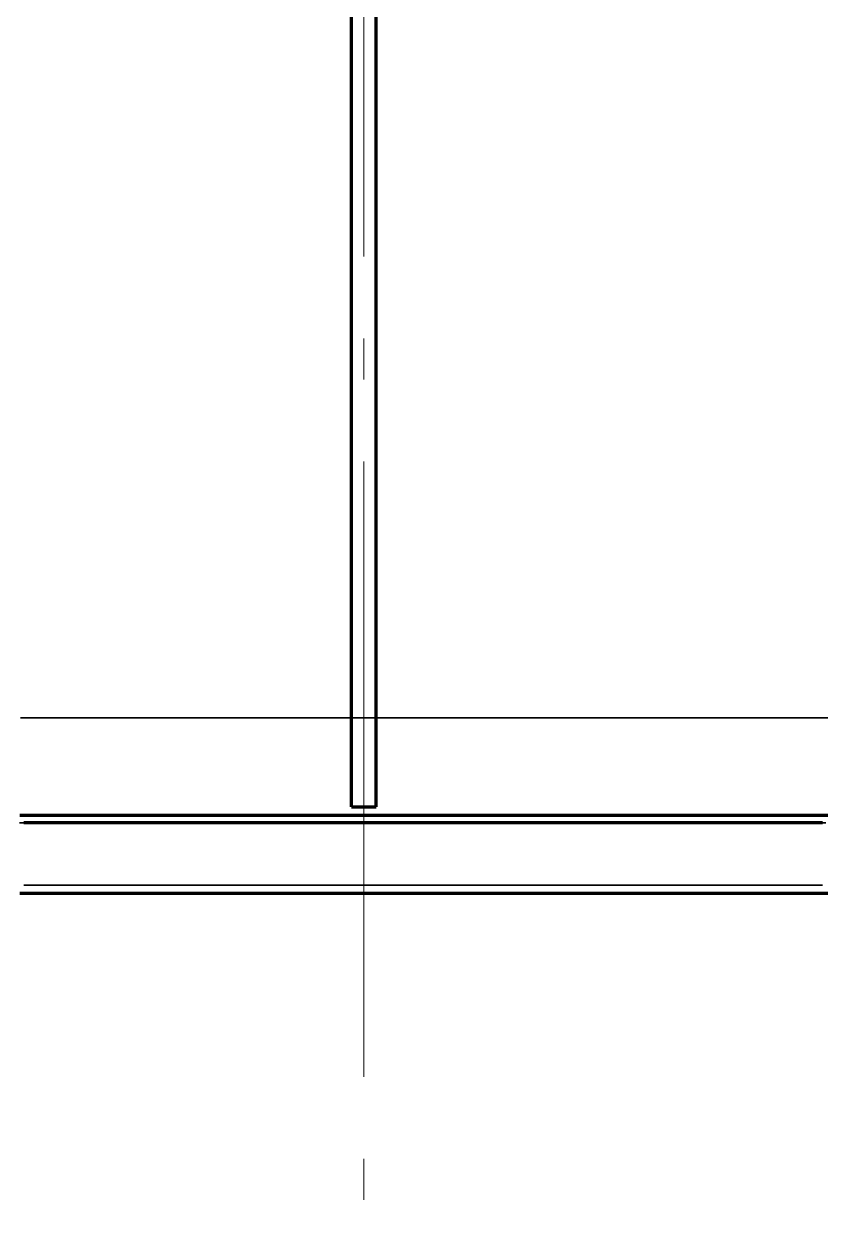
# Model space of a CAD drawing. Header units: millimetres. Extents: x 0 to 1554, y 0 to 420.
# Drawn here: x 108.47 to 127.88, y 141.39 to 170.84 of the extents above; entities that cross this region are included whole.
import ezdxf

# ---------------------------------------------------------------- set-up
doc = ezdxf.new("R2010")
doc.units = ezdxf.units.MM
doc.linetypes.add('IRAM-E-TRAZOS', pattern=[5, 4, -1])
doc.linetypes.add('IRAM-F-TRAZO-PUNTO', pattern=[20, 15, -2, 1, -2])
for name, color, linetype, lineweight in [('01-VISIBLE', 7, 'CONTINUOUS', 70), ('02-OCULTA', 4, 'IRAM-E-TRAZOS', 35), ('03-EJE', 1, 'IRAM-F-TRAZO-PUNTO', 18)]:
    doc.layers.add(name, color=color, linetype=linetype, lineweight=lineweight)

msp = doc.modelspace()

# ---------------------------------------------------------------- linework, layer by layer
at = {"layer": '01-VISIBLE'}
for p, q in [((116.45, 151.752), (116.45, 331.352)), ((117.05, 151.752), (117.05, 331.352)), ((116.45, 151.752), (117.05, 151.752))]:
    msp.add_line(p, q, dxfattribs=at)
for points in [[(108.365, 151.552), (108.56, 151.552), (108.755, 151.552), (108.95, 151.552), (109.145, 151.552), (109.34, 151.552), (109.535, 151.552), (109.73, 151.552), (109.925, 151.552), (110.12, 151.552), (110.315, 151.552), (110.51, 151.552), (110.705, 151.552), (110.9, 151.552), (111.095, 151.552), (111.29, 151.552), (111.485, 151.552), (111.68, 151.552), (111.875, 151.552), (112.07, 151.552), (112.265, 151.552), (112.46, 151.552), (112.655, 151.552), (112.85, 151.552), (113.045, 151.552), (113.24, 151.552), (113.435, 151.552), (113.63, 151.552), (113.825, 151.552), (114.02, 151.552), (114.215, 151.552), (114.41, 151.552), (114.605, 151.552), (114.8, 151.552), (114.995, 151.552), (115.19, 151.552), (115.385, 151.552), (115.58, 151.552), (115.775, 151.552), (115.97, 151.552), (116.165, 151.552), (116.36, 151.552), (116.555, 151.552), (116.75, 151.552), (116.945, 151.552), (117.14, 151.552), (117.335, 151.552), (117.53, 151.552), (117.725, 151.552), (117.92, 151.552), (118.115, 151.552), (118.31, 151.552), (118.505, 151.552), (118.7, 151.552), (118.895, 151.552), (119.09, 151.552), (119.285, 151.552), (119.48, 151.552), (119.675, 151.552), (119.87, 151.552), (120.065, 151.552), (120.26, 151.552), (120.455, 151.552), (120.65, 151.552), (120.845, 151.552), (121.04, 151.552), (121.235, 151.552), (121.43, 151.552), (121.625, 151.552), (121.82, 151.552), (122.015, 151.552), (122.21, 151.552), (122.405, 151.552), (122.6, 151.552), (122.795, 151.552), (122.99, 151.552), (123.185, 151.552), (123.38, 151.552), (123.575, 151.552), (123.77, 151.552), (123.965, 151.552), (124.16, 151.552), (124.355, 151.552), (124.55, 151.552), (124.745, 151.552), (124.94, 151.552), (125.135, 151.552), (125.33, 151.552), (125.525, 151.552), (125.72, 151.552), (125.915, 151.552), (126.11, 151.552), (126.305, 151.552), (126.5, 151.552), (126.695, 151.552), (126.89, 151.552), (127.085, 151.552), (127.28, 151.552), (127.475, 151.552), (127.67, 151.552), (127.865, 151.552), (128.06, 151.552)], [(127.922, 151.362), (127.73, 151.362), (127.537, 151.362), (127.344, 151.362), (127.152, 151.362), (126.959, 151.362), (126.766, 151.362), (126.574, 151.362), (126.381, 151.362), (126.189, 151.362), (125.996, 151.362), (125.803, 151.362), (125.611, 151.362), (125.418, 151.362), (125.225, 151.362), (125.033, 151.362), (124.84, 151.362), (124.648, 151.362), (124.455, 151.362), (124.262, 151.362), (124.07, 151.362), (123.877, 151.362), (123.684, 151.362), (123.492, 151.362), (123.299, 151.362), (123.107, 151.362), (122.914, 151.362), (122.721, 151.362), (122.529, 151.362), (122.336, 151.362), (122.144, 151.362), (121.951, 151.362), (121.758, 151.362), (121.566, 151.362), (121.373, 151.362), (121.18, 151.362), (120.988, 151.362), (120.795, 151.362), (120.602, 151.362), (120.41, 151.362), (120.217, 151.362), (120.025, 151.362), (119.832, 151.362), (119.639, 151.362), (119.447, 151.362), (119.254, 151.362), (119.061, 151.362), (118.869, 151.362), (118.676, 151.362), (118.484, 151.362), (118.291, 151.362), (118.098, 151.362), (117.906, 151.362), (117.713, 151.362), (117.52, 151.362), (117.328, 151.362), (117.135, 151.362), (116.943, 151.362), (116.75, 151.362), (116.557, 151.362), (116.365, 151.362), (116.172, 151.362), (115.98, 151.362), (115.787, 151.362), (115.594, 151.362), (115.402, 151.362), (115.209, 151.362), (115.016, 151.362), (114.824, 151.362), (114.631, 151.362), (114.438, 151.362), (114.246, 151.362), (114.053, 151.362), (113.861, 151.362), (113.668, 151.362), (113.475, 151.362), (113.283, 151.362), (113.09, 151.362), (112.897, 151.362), (112.705, 151.362), (112.512, 151.362), (112.32, 151.362), (112.127, 151.362), (111.934, 151.362), (111.742, 151.362), (111.549, 151.362), (111.356, 151.362), (111.164, 151.362), (110.971, 151.362), (110.779, 151.362), (110.586, 151.362), (110.393, 151.362), (110.201, 151.362), (110.008, 151.362), (109.816, 151.362), (109.623, 151.362), (109.43, 151.362), (109.238, 151.362), (109.045, 151.362), (108.852, 151.362), (108.66, 151.362), (108.467, 151.362)], [(108.365, 149.652), (108.56, 149.652), (108.755, 149.652), (108.95, 149.652), (109.145, 149.652), (109.34, 149.652), (109.535, 149.652), (109.73, 149.652), (109.925, 149.652), (110.12, 149.652), (110.315, 149.652), (110.51, 149.652), (110.705, 149.652), (110.9, 149.652), (111.095, 149.652), (111.29, 149.652), (111.485, 149.652), (111.68, 149.652), (111.875, 149.652), (112.07, 149.652), (112.265, 149.652), (112.46, 149.652), (112.655, 149.652), (112.85, 149.652), (113.045, 149.652), (113.24, 149.652), (113.435, 149.652), (113.63, 149.652), (113.825, 149.652), (114.02, 149.652), (114.215, 149.652), (114.41, 149.652), (114.605, 149.652), (114.8, 149.652), (114.995, 149.652), (115.19, 149.652), (115.385, 149.652), (115.58, 149.652), (115.775, 149.652), (115.97, 149.652), (116.165, 149.652), (116.36, 149.652), (116.555, 149.652), (116.75, 149.652), (116.945, 149.652), (117.14, 149.652), (117.335, 149.652), (117.53, 149.652), (117.725, 149.652), (117.92, 149.652), (118.115, 149.652), (118.31, 149.652), (118.505, 149.652), (118.7, 149.652), (118.895, 149.652), (119.09, 149.652), (119.285, 149.652), (119.48, 149.652), (119.675, 149.652), (119.87, 149.652), (120.065, 149.652), (120.26, 149.652), (120.455, 149.652), (120.65, 149.652), (120.845, 149.652), (121.04, 149.652), (121.235, 149.652), (121.43, 149.652), (121.625, 149.652), (121.82, 149.652), (122.015, 149.652), (122.21, 149.652), (122.405, 149.652), (122.6, 149.652), (122.795, 149.652), (122.99, 149.652), (123.185, 149.652), (123.38, 149.652), (123.575, 149.652), (123.77, 149.652), (123.965, 149.652), (124.16, 149.652), (124.355, 149.652), (124.55, 149.652), (124.745, 149.652), (124.94, 149.652), (125.135, 149.652), (125.33, 149.652), (125.525, 149.652), (125.72, 149.652), (125.915, 149.652), (126.11, 149.652), (126.305, 149.652), (126.5, 149.652), (126.695, 149.652), (126.89, 149.652), (127.085, 149.652), (127.28, 149.652), (127.475, 149.652), (127.67, 149.652), (127.865, 149.652), (128.06, 149.652)]]:
    msp.add_lwpolyline(points, dxfattribs=at)
at = {"layer": '02-OCULTA'}
for p, q in [((116.45, 151.752), (116.45, 331.352)), ((117.05, 151.752), (117.05, 331.352)), ((116.45, 151.752), (117.05, 151.752))]:
    msp.add_line(p, q, dxfattribs=at)
for points in [[(127.975, 153.927), (127.784, 153.927), (127.594, 153.927), (127.404, 153.927), (127.214, 153.927), (127.023, 153.927), (126.833, 153.927), (126.643, 153.927), (126.453, 153.927), (126.262, 153.927), (126.072, 153.927), (125.882, 153.927), (125.692, 153.927), (125.501, 153.927), (125.311, 153.927), (125.121, 153.927), (124.931, 153.927), (124.74, 153.927), (124.55, 153.927), (124.36, 153.927), (124.17, 153.927), (123.979, 153.927), (123.789, 153.927), (123.599, 153.927), (123.409, 153.927), (123.218, 153.927), (123.028, 153.927), (122.838, 153.927), (122.648, 153.927), (122.457, 153.927), (122.267, 153.927), (122.077, 153.927), (121.887, 153.927), (121.696, 153.927), (121.506, 153.927), (121.316, 153.927), (121.126, 153.927), (120.935, 153.927), (120.745, 153.927), (120.555, 153.927), (120.365, 153.927), (120.174, 153.927), (119.984, 153.927), (119.794, 153.927), (119.604, 153.927), (119.413, 153.927), (119.223, 153.927), (119.033, 153.927), (118.843, 153.927), (118.652, 153.927), (118.462, 153.927), (118.272, 153.927), (118.082, 153.927), (117.891, 153.927), (117.701, 153.927), (117.511, 153.927), (117.321, 153.927), (117.13, 153.927), (116.94, 153.927), (116.75, 153.927), (116.56, 153.927), (116.369, 153.927), (116.179, 153.927), (115.989, 153.927), (115.799, 153.927), (115.608, 153.927), (115.418, 153.927), (115.228, 153.927), (115.038, 153.927), (114.847, 153.927), (114.657, 153.927), (114.467, 153.927), (114.277, 153.927), (114.086, 153.927), (113.896, 153.927), (113.706, 153.927), (113.516, 153.927), (113.325, 153.927), (113.135, 153.927), (112.945, 153.927), (112.755, 153.927), (112.564, 153.927), (112.374, 153.927), (112.184, 153.927), (111.994, 153.927), (111.803, 153.927), (111.613, 153.927), (111.423, 153.927), (111.233, 153.927), (111.042, 153.927), (110.852, 153.927), (110.662, 153.927), (110.472, 153.927), (110.281, 153.927), (110.091, 153.927), (109.901, 153.927), (109.711, 153.927), (109.52, 153.927), (109.33, 153.927), (109.14, 153.927), (108.95, 153.927), (108.759, 153.927), (108.569, 153.927), (108.379, 153.927)], [(108.379, 153.927), (108.569, 153.927), (108.759, 153.927), (108.95, 153.927), (109.14, 153.927), (109.33, 153.927), (109.52, 153.927), (109.711, 153.927), (109.901, 153.927), (110.091, 153.927), (110.281, 153.927), (110.472, 153.927), (110.662, 153.927), (110.852, 153.927), (111.042, 153.927), (111.233, 153.927), (111.423, 153.927), (111.613, 153.927), (111.803, 153.927), (111.994, 153.927), (112.184, 153.927), (112.374, 153.927), (112.564, 153.927), (112.755, 153.927), (112.945, 153.927), (113.135, 153.927), (113.325, 153.927), (113.516, 153.927), (113.706, 153.927), (113.896, 153.927), (114.086, 153.927), (114.277, 153.927), (114.467, 153.927), (114.657, 153.927), (114.847, 153.927), (115.038, 153.927), (115.228, 153.927), (115.418, 153.927), (115.608, 153.927), (115.799, 153.927), (115.989, 153.927), (116.179, 153.927), (116.369, 153.927), (116.56, 153.927), (116.75, 153.927), (116.94, 153.927), (117.13, 153.927), (117.321, 153.927), (117.511, 153.927), (117.701, 153.927), (117.891, 153.927), (118.082, 153.927), (118.272, 153.927), (118.462, 153.927), (118.652, 153.927), (118.843, 153.927), (119.033, 153.927), (119.223, 153.927), (119.413, 153.927), (119.604, 153.927), (119.794, 153.927), (119.984, 153.927), (120.174, 153.927), (120.365, 153.927), (120.555, 153.927), (120.745, 153.927), (120.935, 153.927), (121.126, 153.927), (121.316, 153.927), (121.506, 153.927), (121.696, 153.927), (121.887, 153.927), (122.077, 153.927), (122.267, 153.927), (122.457, 153.927), (122.648, 153.927), (122.838, 153.927), (123.028, 153.927), (123.218, 153.927), (123.409, 153.927), (123.599, 153.927), (123.789, 153.927), (123.979, 153.927), (124.17, 153.927), (124.36, 153.927), (124.55, 153.927), (124.74, 153.927), (124.931, 153.927), (125.121, 153.927), (125.311, 153.927), (125.501, 153.927), (125.692, 153.927), (125.882, 153.927), (126.072, 153.927), (126.262, 153.927), (126.453, 153.927), (126.643, 153.927), (126.833, 153.927), (127.023, 153.927), (127.214, 153.927), (127.404, 153.927), (127.594, 153.927), (127.784, 153.927), (127.975, 153.927)], [(128.065, 153.927), (127.88, 153.927), (127.695, 153.927), (127.509, 153.927), (127.323, 153.927), (127.138, 153.927), (126.953, 153.927), (126.767, 153.927), (126.581, 153.927), (126.396, 153.927), (126.21, 153.927), (126.025, 153.927), (125.84, 153.927), (125.654, 153.927), (125.468, 153.927), (125.283, 153.927), (125.097, 153.927), (124.912, 153.927), (124.726, 153.927), (124.541, 153.927), (124.355, 153.927), (124.17, 153.927), (123.984, 153.927), (123.799, 153.927), (123.613, 153.927), (123.428, 153.927), (123.242, 153.927), (123.057, 153.927), (122.871, 153.927), (122.686, 153.927), (122.5, 153.927), (122.315, 153.927), (122.129, 153.927), (121.944, 153.927), (121.758, 153.927), (121.573, 153.927), (121.387, 153.927), (121.202, 153.927), (121.016, 153.927), (120.831, 153.927), (120.645, 153.927), (120.46, 153.927), (120.274, 153.927), (120.089, 153.927), (119.903, 153.927), (119.718, 153.927), (119.532, 153.927), (119.347, 153.927), (119.161, 153.927), (118.976, 153.927), (118.79, 153.927), (118.605, 153.927), (118.419, 153.927), (118.234, 153.927), (118.048, 153.927), (117.863, 153.927), (117.677, 153.927), (117.492, 153.927), (117.306, 153.927), (117.121, 153.927), (116.935, 153.927), (116.75, 153.927), (116.564, 153.927), (116.379, 153.927), (116.193, 153.927), (116.008, 153.927), (115.822, 153.927), (115.637, 153.927), (115.451, 153.927), (115.266, 153.927), (115.081, 153.927), (114.895, 153.927), (114.709, 153.927), (114.524, 153.927), (114.338, 153.927), (114.153, 153.927), (113.968, 153.927), (113.782, 153.927), (113.596, 153.927), (113.411, 153.927), (113.225, 153.927), (113.04, 153.927), (112.855, 153.927), (112.669, 153.927), (112.483, 153.927), (112.298, 153.927), (112.112, 153.927), (111.927, 153.927), (111.741, 153.927), (111.556, 153.927), (111.37, 153.927), (111.185, 153.927), (110.999, 153.927), (110.814, 153.927), (110.628, 153.927), (110.443, 153.927), (110.257, 153.927), (110.072, 153.927), (109.886, 153.927), (109.701, 153.927), (109.515, 153.927), (109.33, 153.927), (109.144, 153.927), (108.959, 153.927), (108.773, 153.927), (108.588, 153.927), (108.402, 153.927)], [(108.402, 153.927), (108.588, 153.927), (108.773, 153.927), (108.959, 153.927), (109.144, 153.927), (109.33, 153.927), (109.515, 153.927), (109.701, 153.927), (109.886, 153.927), (110.072, 153.927), (110.257, 153.927), (110.443, 153.927), (110.628, 153.927), (110.814, 153.927), (110.999, 153.927), (111.185, 153.927), (111.37, 153.927), (111.556, 153.927), (111.741, 153.927), (111.927, 153.927), (112.112, 153.927), (112.298, 153.927), (112.483, 153.927), (112.669, 153.927), (112.855, 153.927), (113.04, 153.927), (113.225, 153.927), (113.411, 153.927), (113.596, 153.927), (113.782, 153.927), (113.968, 153.927), (114.153, 153.927), (114.338, 153.927), (114.524, 153.927), (114.709, 153.927), (114.895, 153.927), (115.081, 153.927), (115.266, 153.927), (115.451, 153.927), (115.637, 153.927), (115.822, 153.927), (116.008, 153.927), (116.193, 153.927), (116.379, 153.927), (116.564, 153.927), (116.75, 153.927), (116.935, 153.927), (117.121, 153.927), (117.306, 153.927), (117.492, 153.927), (117.677, 153.927), (117.863, 153.927), (118.048, 153.927), (118.234, 153.927), (118.419, 153.927), (118.605, 153.927), (118.79, 153.927), (118.976, 153.927), (119.161, 153.927), (119.347, 153.927), (119.532, 153.927), (119.718, 153.927), (119.903, 153.927), (120.089, 153.927), (120.274, 153.927), (120.46, 153.927), (120.645, 153.927), (120.831, 153.927), (121.016, 153.927), (121.202, 153.927), (121.387, 153.927), (121.573, 153.927), (121.758, 153.927), (121.944, 153.927), (122.129, 153.927), (122.315, 153.927), (122.5, 153.927), (122.686, 153.927), (122.871, 153.927), (123.057, 153.927), (123.242, 153.927), (123.428, 153.927), (123.613, 153.927), (123.799, 153.927), (123.984, 153.927), (124.17, 153.927), (124.355, 153.927), (124.541, 153.927), (124.726, 153.927), (124.912, 153.927), (125.097, 153.927), (125.283, 153.927), (125.468, 153.927), (125.654, 153.927), (125.84, 153.927), (126.025, 153.927), (126.21, 153.927), (126.396, 153.927), (126.581, 153.927), (126.767, 153.927), (126.953, 153.927), (127.138, 153.927), (127.323, 153.927), (127.509, 153.927), (127.695, 153.927), (127.88, 153.927), (128.065, 153.927)], [(128.003, 151.362), (127.812, 151.362), (127.621, 151.362), (127.431, 151.362), (127.24, 151.362), (127.049, 151.362), (126.858, 151.362), (126.668, 151.362), (126.477, 151.362), (126.286, 151.362), (126.096, 151.362), (125.905, 151.362), (125.714, 151.362), (125.523, 151.362), (125.333, 151.362), (125.142, 151.362), (124.951, 151.362), (124.76, 151.362), (124.57, 151.362), (124.379, 151.362), (124.188, 151.362), (123.998, 151.362), (123.807, 151.362), (123.616, 151.362), (123.425, 151.362), (123.235, 151.362), (123.044, 151.362), (122.853, 151.362), (122.662, 151.362), (122.472, 151.362), (122.281, 151.362), (122.09, 151.362), (121.9, 151.362), (121.709, 151.362), (121.518, 151.362), (121.327, 151.362), (121.137, 151.362), (120.946, 151.362), (120.755, 151.362), (120.565, 151.362), (120.374, 151.362), (120.183, 151.362), (119.992, 151.362), (119.802, 151.362), (119.611, 151.362), (119.42, 151.362), (119.229, 151.362), (119.039, 151.362), (118.848, 151.362), (118.657, 151.362), (118.467, 151.362), (118.276, 151.362), (118.085, 151.362), (117.894, 151.362), (117.704, 151.362), (117.513, 151.362), (117.322, 151.362), (117.131, 151.362), (116.941, 151.362), (116.75, 151.362), (116.559, 151.362), (116.369, 151.362), (116.178, 151.362), (115.987, 151.362), (115.796, 151.362), (115.606, 151.362), (115.415, 151.362), (115.224, 151.362), (115.033, 151.362), (114.843, 151.362), (114.652, 151.362), (114.461, 151.362), (114.271, 151.362), (114.08, 151.362), (113.889, 151.362), (113.698, 151.362), (113.508, 151.362), (113.317, 151.362), (113.126, 151.362), (112.935, 151.362), (112.745, 151.362), (112.554, 151.362), (112.363, 151.362), (112.173, 151.362), (111.982, 151.362), (111.791, 151.362), (111.6, 151.362), (111.41, 151.362), (111.219, 151.362), (111.028, 151.362), (110.838, 151.362), (110.647, 151.362), (110.456, 151.362), (110.265, 151.362), (110.075, 151.362), (109.884, 151.362), (109.693, 151.362), (109.502, 151.362), (109.312, 151.362), (109.121, 151.362), (108.93, 151.362), (108.74, 151.362), (108.549, 151.362), (108.358, 151.362)], [(128.06, 151.552), (127.865, 151.552), (127.67, 151.552), (127.475, 151.552), (127.28, 151.552), (127.085, 151.552), (126.89, 151.552), (126.695, 151.552), (126.5, 151.552), (126.305, 151.552), (126.11, 151.552), (125.915, 151.552), (125.72, 151.552), (125.525, 151.552), (125.33, 151.552), (125.135, 151.552), (124.94, 151.552), (124.745, 151.552), (124.55, 151.552), (124.355, 151.552), (124.16, 151.552), (123.965, 151.552), (123.77, 151.552), (123.575, 151.552), (123.38, 151.552), (123.185, 151.552), (122.99, 151.552), (122.795, 151.552), (122.6, 151.552), (122.405, 151.552), (122.21, 151.552), (122.015, 151.552), (121.82, 151.552), (121.625, 151.552), (121.43, 151.552), (121.235, 151.552), (121.04, 151.552), (120.845, 151.552), (120.65, 151.552), (120.455, 151.552), (120.26, 151.552), (120.065, 151.552), (119.87, 151.552), (119.675, 151.552), (119.48, 151.552), (119.285, 151.552), (119.09, 151.552), (118.895, 151.552), (118.7, 151.552), (118.505, 151.552), (118.31, 151.552), (118.115, 151.552), (117.92, 151.552), (117.725, 151.552), (117.53, 151.552), (117.335, 151.552), (117.14, 151.552), (116.945, 151.552), (116.75, 151.552), (116.555, 151.552), (116.36, 151.552), (116.165, 151.552), (115.97, 151.552), (115.775, 151.552), (115.58, 151.552), (115.385, 151.552), (115.19, 151.552), (114.995, 151.552), (114.8, 151.552), (114.605, 151.552), (114.41, 151.552), (114.215, 151.552), (114.02, 151.552), (113.825, 151.552), (113.63, 151.552), (113.435, 151.552), (113.24, 151.552), (113.045, 151.552), (112.85, 151.552), (112.655, 151.552), (112.46, 151.552), (112.265, 151.552), (112.07, 151.552), (111.875, 151.552), (111.68, 151.552), (111.485, 151.552), (111.29, 151.552), (111.095, 151.552), (110.9, 151.552), (110.705, 151.552), (110.51, 151.552), (110.315, 151.552), (110.12, 151.552), (109.925, 151.552), (109.73, 151.552), (109.535, 151.552), (109.34, 151.552), (109.145, 151.552), (108.95, 151.552), (108.755, 151.552), (108.56, 151.552), (108.365, 151.552)], [(127.975, 151.552), (127.784, 151.552), (127.594, 151.552), (127.404, 151.552), (127.214, 151.552), (127.023, 151.552), (126.833, 151.552), (126.643, 151.552), (126.453, 151.552), (126.262, 151.552), (126.072, 151.552), (125.882, 151.552), (125.692, 151.552), (125.501, 151.552), (125.311, 151.552), (125.121, 151.552), (124.931, 151.552), (124.74, 151.552), (124.55, 151.552), (124.36, 151.552), (124.17, 151.552), (123.979, 151.552), (123.789, 151.552), (123.599, 151.552), (123.409, 151.552), (123.218, 151.552), (123.028, 151.552), (122.838, 151.552), (122.648, 151.552), (122.457, 151.552), (122.267, 151.552), (122.077, 151.552), (121.887, 151.552), (121.696, 151.552), (121.506, 151.552), (121.316, 151.552), (121.126, 151.552), (120.935, 151.552), (120.745, 151.552), (120.555, 151.552), (120.365, 151.552), (120.174, 151.552), (119.984, 151.552), (119.794, 151.552), (119.604, 151.552), (119.413, 151.552), (119.223, 151.552), (119.033, 151.552), (118.843, 151.552), (118.652, 151.552), (118.462, 151.552), (118.272, 151.552), (118.082, 151.552), (117.891, 151.552), (117.701, 151.552), (117.511, 151.552), (117.321, 151.552), (117.13, 151.552), (116.94, 151.552), (116.75, 151.552), (116.56, 151.552), (116.369, 151.552), (116.179, 151.552), (115.989, 151.552), (115.799, 151.552), (115.608, 151.552), (115.418, 151.552), (115.228, 151.552), (115.038, 151.552), (114.847, 151.552), (114.657, 151.552), (114.467, 151.552), (114.277, 151.552), (114.086, 151.552), (113.896, 151.552), (113.706, 151.552), (113.516, 151.552), (113.325, 151.552), (113.135, 151.552), (112.945, 151.552), (112.755, 151.552), (112.564, 151.552), (112.374, 151.552), (112.184, 151.552), (111.994, 151.552), (111.803, 151.552), (111.613, 151.552), (111.423, 151.552), (111.233, 151.552), (111.042, 151.552), (110.852, 151.552), (110.662, 151.552), (110.472, 151.552), (110.281, 151.552), (110.091, 151.552), (109.901, 151.552), (109.711, 151.552), (109.52, 151.552), (109.33, 151.552), (109.14, 151.552), (108.95, 151.552), (108.759, 151.552), (108.569, 151.552), (108.379, 151.552)], [(108.379, 151.552), (108.569, 151.552), (108.759, 151.552), (108.95, 151.552), (109.14, 151.552), (109.33, 151.552), (109.52, 151.552), (109.711, 151.552), (109.901, 151.552), (110.091, 151.552), (110.281, 151.552), (110.472, 151.552), (110.662, 151.552), (110.852, 151.552), (111.042, 151.552), (111.233, 151.552), (111.423, 151.552), (111.613, 151.552), (111.803, 151.552), (111.994, 151.552), (112.184, 151.552), (112.374, 151.552), (112.564, 151.552), (112.755, 151.552), (112.945, 151.552), (113.135, 151.552), (113.325, 151.552), (113.516, 151.552), (113.706, 151.552), (113.896, 151.552), (114.086, 151.552), (114.277, 151.552), (114.467, 151.552), (114.657, 151.552), (114.847, 151.552), (115.038, 151.552), (115.228, 151.552), (115.418, 151.552), (115.608, 151.552), (115.799, 151.552), (115.989, 151.552), (116.179, 151.552), (116.369, 151.552), (116.56, 151.552), (116.75, 151.552), (116.94, 151.552), (117.13, 151.552), (117.321, 151.552), (117.511, 151.552), (117.701, 151.552), (117.891, 151.552), (118.082, 151.552), (118.272, 151.552), (118.462, 151.552), (118.652, 151.552), (118.843, 151.552), (119.033, 151.552), (119.223, 151.552), (119.413, 151.552), (119.604, 151.552), (119.794, 151.552), (119.984, 151.552), (120.174, 151.552), (120.365, 151.552), (120.555, 151.552), (120.745, 151.552), (120.935, 151.552), (121.126, 151.552), (121.316, 151.552), (121.506, 151.552), (121.696, 151.552), (121.887, 151.552), (122.077, 151.552), (122.267, 151.552), (122.457, 151.552), (122.648, 151.552), (122.838, 151.552), (123.028, 151.552), (123.218, 151.552), (123.409, 151.552), (123.599, 151.552), (123.789, 151.552), (123.979, 151.552), (124.17, 151.552), (124.36, 151.552), (124.55, 151.552), (124.74, 151.552), (124.931, 151.552), (125.121, 151.552), (125.311, 151.552), (125.501, 151.552), (125.692, 151.552), (125.882, 151.552), (126.072, 151.552), (126.262, 151.552), (126.453, 151.552), (126.643, 151.552), (126.833, 151.552), (127.023, 151.552), (127.214, 151.552), (127.404, 151.552), (127.594, 151.552), (127.784, 151.552), (127.975, 151.552)], [(127.975, 151.552), (127.784, 151.552), (127.594, 151.552), (127.404, 151.552), (127.214, 151.552), (127.023, 151.552), (126.833, 151.552), (126.643, 151.552), (126.453, 151.552), (126.262, 151.552), (126.072, 151.552), (125.882, 151.552), (125.692, 151.552), (125.501, 151.552), (125.311, 151.552), (125.121, 151.552), (124.931, 151.552), (124.74, 151.552), (124.55, 151.552), (124.36, 151.552), (124.17, 151.552), (123.979, 151.552), (123.789, 151.552), (123.599, 151.552), (123.409, 151.552), (123.218, 151.552), (123.028, 151.552), (122.838, 151.552), (122.648, 151.552), (122.457, 151.552), (122.267, 151.552), (122.077, 151.552), (121.887, 151.552), (121.696, 151.552), (121.506, 151.552), (121.316, 151.552), (121.126, 151.552), (120.935, 151.552), (120.745, 151.552), (120.555, 151.552), (120.365, 151.552), (120.174, 151.552), (119.984, 151.552), (119.794, 151.552), (119.604, 151.552), (119.413, 151.552), (119.223, 151.552), (119.033, 151.552), (118.843, 151.552), (118.652, 151.552), (118.462, 151.552), (118.272, 151.552), (118.082, 151.552), (117.891, 151.552), (117.701, 151.552), (117.511, 151.552), (117.321, 151.552), (117.13, 151.552), (116.94, 151.552), (116.75, 151.552), (116.56, 151.552), (116.369, 151.552), (116.179, 151.552), (115.989, 151.552), (115.799, 151.552), (115.608, 151.552), (115.418, 151.552), (115.228, 151.552), (115.038, 151.552), (114.847, 151.552), (114.657, 151.552), (114.467, 151.552), (114.277, 151.552), (114.086, 151.552), (113.896, 151.552), (113.706, 151.552), (113.516, 151.552), (113.325, 151.552), (113.135, 151.552), (112.945, 151.552), (112.755, 151.552), (112.564, 151.552), (112.374, 151.552), (112.184, 151.552), (111.994, 151.552), (111.803, 151.552), (111.613, 151.552), (111.423, 151.552), (111.233, 151.552), (111.042, 151.552), (110.852, 151.552), (110.662, 151.552), (110.472, 151.552), (110.281, 151.552), (110.091, 151.552), (109.901, 151.552), (109.711, 151.552), (109.52, 151.552), (109.33, 151.552), (109.14, 151.552), (108.95, 151.552), (108.759, 151.552), (108.569, 151.552), (108.379, 151.552)], [(108.379, 151.552), (108.569, 151.552), (108.759, 151.552), (108.95, 151.552), (109.14, 151.552), (109.33, 151.552), (109.52, 151.552), (109.711, 151.552), (109.901, 151.552), (110.091, 151.552), (110.281, 151.552), (110.472, 151.552), (110.662, 151.552), (110.852, 151.552), (111.042, 151.552), (111.233, 151.552), (111.423, 151.552), (111.613, 151.552), (111.803, 151.552), (111.994, 151.552), (112.184, 151.552), (112.374, 151.552), (112.564, 151.552), (112.755, 151.552), (112.945, 151.552), (113.135, 151.552), (113.325, 151.552), (113.516, 151.552), (113.706, 151.552), (113.896, 151.552), (114.086, 151.552), (114.277, 151.552), (114.467, 151.552), (114.657, 151.552), (114.847, 151.552), (115.038, 151.552), (115.228, 151.552), (115.418, 151.552), (115.608, 151.552), (115.799, 151.552), (115.989, 151.552), (116.179, 151.552), (116.369, 151.552), (116.56, 151.552), (116.75, 151.552), (116.94, 151.552), (117.13, 151.552), (117.321, 151.552), (117.511, 151.552), (117.701, 151.552), (117.891, 151.552), (118.082, 151.552), (118.272, 151.552), (118.462, 151.552), (118.652, 151.552), (118.843, 151.552), (119.033, 151.552), (119.223, 151.552), (119.413, 151.552), (119.604, 151.552), (119.794, 151.552), (119.984, 151.552), (120.174, 151.552), (120.365, 151.552), (120.555, 151.552), (120.745, 151.552), (120.935, 151.552), (121.126, 151.552), (121.316, 151.552), (121.506, 151.552), (121.696, 151.552), (121.887, 151.552), (122.077, 151.552), (122.267, 151.552), (122.457, 151.552), (122.648, 151.552), (122.838, 151.552), (123.028, 151.552), (123.218, 151.552), (123.409, 151.552), (123.599, 151.552), (123.789, 151.552), (123.979, 151.552), (124.17, 151.552), (124.36, 151.552), (124.55, 151.552), (124.74, 151.552), (124.931, 151.552), (125.121, 151.552), (125.311, 151.552), (125.501, 151.552), (125.692, 151.552), (125.882, 151.552), (126.072, 151.552), (126.262, 151.552), (126.453, 151.552), (126.643, 151.552), (126.833, 151.552), (127.023, 151.552), (127.214, 151.552), (127.404, 151.552), (127.594, 151.552), (127.784, 151.552), (127.975, 151.552)], [(128.065, 151.552), (127.88, 151.552), (127.695, 151.552), (127.509, 151.552), (127.323, 151.552), (127.138, 151.552), (126.953, 151.552), (126.767, 151.552), (126.581, 151.552), (126.396, 151.552), (126.21, 151.552), (126.025, 151.552), (125.84, 151.552), (125.654, 151.552), (125.468, 151.552), (125.283, 151.552), (125.097, 151.552), (124.912, 151.552), (124.726, 151.552), (124.541, 151.552), (124.355, 151.552), (124.17, 151.552), (123.984, 151.552), (123.799, 151.552), (123.613, 151.552), (123.428, 151.552), (123.242, 151.552), (123.057, 151.552), (122.871, 151.552), (122.686, 151.552), (122.5, 151.552), (122.315, 151.552), (122.129, 151.552), (121.944, 151.552), (121.758, 151.552), (121.573, 151.552), (121.387, 151.552), (121.202, 151.552), (121.016, 151.552), (120.831, 151.552), (120.645, 151.552), (120.46, 151.552), (120.274, 151.552), (120.089, 151.552), (119.903, 151.552), (119.718, 151.552), (119.532, 151.552), (119.347, 151.552), (119.161, 151.552), (118.976, 151.552), (118.79, 151.552), (118.605, 151.552), (118.419, 151.552), (118.234, 151.552), (118.048, 151.552), (117.863, 151.552), (117.677, 151.552), (117.492, 151.552), (117.306, 151.552), (117.121, 151.552), (116.935, 151.552), (116.75, 151.552), (116.564, 151.552), (116.379, 151.552), (116.193, 151.552), (116.008, 151.552), (115.822, 151.552), (115.637, 151.552), (115.451, 151.552), (115.266, 151.552), (115.081, 151.552), (114.895, 151.552), (114.709, 151.552), (114.524, 151.552), (114.338, 151.552), (114.153, 151.552), (113.968, 151.552), (113.782, 151.552), (113.596, 151.552), (113.411, 151.552), (113.225, 151.552), (113.04, 151.552), (112.855, 151.552), (112.669, 151.552), (112.483, 151.552), (112.298, 151.552), (112.112, 151.552), (111.927, 151.552), (111.741, 151.552), (111.556, 151.552), (111.37, 151.552), (111.185, 151.552), (110.999, 151.552), (110.814, 151.552), (110.628, 151.552), (110.443, 151.552), (110.257, 151.552), (110.072, 151.552), (109.886, 151.552), (109.701, 151.552), (109.515, 151.552), (109.33, 151.552), (109.144, 151.552), (108.959, 151.552), (108.773, 151.552), (108.588, 151.552), (108.402, 151.552)], [(108.402, 151.552), (108.588, 151.552), (108.773, 151.552), (108.959, 151.552), (109.144, 151.552), (109.33, 151.552), (109.515, 151.552), (109.701, 151.552), (109.886, 151.552), (110.072, 151.552), (110.257, 151.552), (110.443, 151.552), (110.628, 151.552), (110.814, 151.552), (110.999, 151.552), (111.185, 151.552), (111.37, 151.552), (111.556, 151.552), (111.741, 151.552), (111.927, 151.552), (112.112, 151.552), (112.298, 151.552), (112.483, 151.552), (112.669, 151.552), (112.855, 151.552), (113.04, 151.552), (113.225, 151.552), (113.411, 151.552), (113.596, 151.552), (113.782, 151.552), (113.968, 151.552), (114.153, 151.552), (114.338, 151.552), (114.524, 151.552), (114.709, 151.552), (114.895, 151.552), (115.081, 151.552), (115.266, 151.552), (115.451, 151.552), (115.637, 151.552), (115.822, 151.552), (116.008, 151.552), (116.193, 151.552), (116.379, 151.552), (116.564, 151.552), (116.75, 151.552), (116.935, 151.552), (117.121, 151.552), (117.306, 151.552), (117.492, 151.552), (117.677, 151.552), (117.863, 151.552), (118.048, 151.552), (118.234, 151.552), (118.419, 151.552), (118.605, 151.552), (118.79, 151.552), (118.976, 151.552), (119.161, 151.552), (119.347, 151.552), (119.532, 151.552), (119.718, 151.552), (119.903, 151.552), (120.089, 151.552), (120.274, 151.552), (120.46, 151.552), (120.645, 151.552), (120.831, 151.552), (121.016, 151.552), (121.202, 151.552), (121.387, 151.552), (121.573, 151.552), (121.758, 151.552), (121.944, 151.552), (122.129, 151.552), (122.315, 151.552), (122.5, 151.552), (122.686, 151.552), (122.871, 151.552), (123.057, 151.552), (123.242, 151.552), (123.428, 151.552), (123.613, 151.552), (123.799, 151.552), (123.984, 151.552), (124.17, 151.552), (124.355, 151.552), (124.541, 151.552), (124.726, 151.552), (124.912, 151.552), (125.097, 151.552), (125.283, 151.552), (125.468, 151.552), (125.654, 151.552), (125.84, 151.552), (126.025, 151.552), (126.21, 151.552), (126.396, 151.552), (126.581, 151.552), (126.767, 151.552), (126.953, 151.552), (127.138, 151.552), (127.323, 151.552), (127.509, 151.552), (127.695, 151.552), (127.88, 151.552), (128.065, 151.552)], [(128.06, 149.652), (127.865, 149.652), (127.67, 149.652), (127.475, 149.652), (127.28, 149.652), (127.085, 149.652), (126.89, 149.652), (126.695, 149.652), (126.5, 149.652), (126.305, 149.652), (126.11, 149.652), (125.915, 149.652), (125.72, 149.652), (125.525, 149.652), (125.33, 149.652), (125.135, 149.652), (124.94, 149.652), (124.745, 149.652), (124.55, 149.652), (124.355, 149.652), (124.16, 149.652), (123.965, 149.652), (123.77, 149.652), (123.575, 149.652), (123.38, 149.652), (123.185, 149.652), (122.99, 149.652), (122.795, 149.652), (122.6, 149.652), (122.405, 149.652), (122.21, 149.652), (122.015, 149.652), (121.82, 149.652), (121.625, 149.652), (121.43, 149.652), (121.235, 149.652), (121.04, 149.652), (120.845, 149.652), (120.65, 149.652), (120.455, 149.652), (120.26, 149.652), (120.065, 149.652), (119.87, 149.652), (119.675, 149.652), (119.48, 149.652), (119.285, 149.652), (119.09, 149.652), (118.895, 149.652), (118.7, 149.652), (118.505, 149.652), (118.31, 149.652), (118.115, 149.652), (117.92, 149.652), (117.725, 149.652), (117.53, 149.652), (117.335, 149.652), (117.14, 149.652), (116.945, 149.652), (116.75, 149.652), (116.555, 149.652), (116.36, 149.652), (116.165, 149.652), (115.97, 149.652), (115.775, 149.652), (115.58, 149.652), (115.385, 149.652), (115.19, 149.652), (114.995, 149.652), (114.8, 149.652), (114.605, 149.652), (114.41, 149.652), (114.215, 149.652), (114.02, 149.652), (113.825, 149.652), (113.63, 149.652), (113.435, 149.652), (113.24, 149.652), (113.045, 149.652), (112.85, 149.652), (112.655, 149.652), (112.46, 149.652), (112.265, 149.652), (112.07, 149.652), (111.875, 149.652), (111.68, 149.652), (111.485, 149.652), (111.29, 149.652), (111.095, 149.652), (110.9, 149.652), (110.705, 149.652), (110.51, 149.652), (110.315, 149.652), (110.12, 149.652), (109.925, 149.652), (109.73, 149.652), (109.535, 149.652), (109.34, 149.652), (109.145, 149.652), (108.95, 149.652), (108.755, 149.652), (108.56, 149.652), (108.365, 149.652)], [(127.975, 149.652), (127.784, 149.652), (127.594, 149.652), (127.404, 149.652), (127.214, 149.652), (127.023, 149.652), (126.833, 149.652), (126.643, 149.652), (126.453, 149.652), (126.262, 149.652), (126.072, 149.652), (125.882, 149.652), (125.692, 149.652), (125.501, 149.652), (125.311, 149.652), (125.121, 149.652), (124.931, 149.652), (124.74, 149.652), (124.55, 149.652), (124.36, 149.652), (124.17, 149.652), (123.979, 149.652), (123.789, 149.652), (123.599, 149.652), (123.409, 149.652), (123.218, 149.652), (123.028, 149.652), (122.838, 149.652), (122.648, 149.652), (122.457, 149.652), (122.267, 149.652), (122.077, 149.652), (121.887, 149.652), (121.696, 149.652), (121.506, 149.652), (121.316, 149.652), (121.126, 149.652), (120.935, 149.652), (120.745, 149.652), (120.555, 149.652), (120.365, 149.652), (120.174, 149.652), (119.984, 149.652), (119.794, 149.652), (119.604, 149.652), (119.413, 149.652), (119.223, 149.652), (119.033, 149.652), (118.843, 149.652), (118.652, 149.652), (118.462, 149.652), (118.272, 149.652), (118.082, 149.652), (117.891, 149.652), (117.701, 149.652), (117.511, 149.652), (117.321, 149.652), (117.13, 149.652), (116.94, 149.652), (116.75, 149.652), (116.56, 149.652), (116.369, 149.652), (116.179, 149.652), (115.989, 149.652), (115.799, 149.652), (115.608, 149.652), (115.418, 149.652), (115.228, 149.652), (115.038, 149.652), (114.847, 149.652), (114.657, 149.652), (114.467, 149.652), (114.277, 149.652), (114.086, 149.652), (113.896, 149.652), (113.706, 149.652), (113.516, 149.652), (113.325, 149.652), (113.135, 149.652), (112.945, 149.652), (112.755, 149.652), (112.564, 149.652), (112.374, 149.652), (112.184, 149.652), (111.994, 149.652), (111.803, 149.652), (111.613, 149.652), (111.423, 149.652), (111.233, 149.652), (111.042, 149.652), (110.852, 149.652), (110.662, 149.652), (110.472, 149.652), (110.281, 149.652), (110.091, 149.652), (109.901, 149.652), (109.711, 149.652), (109.52, 149.652), (109.33, 149.652), (109.14, 149.652), (108.95, 149.652), (108.759, 149.652), (108.569, 149.652), (108.379, 149.652)], [(108.379, 149.652), (108.569, 149.652), (108.759, 149.652), (108.95, 149.652), (109.14, 149.652), (109.33, 149.652), (109.52, 149.652), (109.711, 149.652), (109.901, 149.652), (110.091, 149.652), (110.281, 149.652), (110.472, 149.652), (110.662, 149.652), (110.852, 149.652), (111.042, 149.652), (111.233, 149.652), (111.423, 149.652), (111.613, 149.652), (111.803, 149.652), (111.994, 149.652), (112.184, 149.652), (112.374, 149.652), (112.564, 149.652), (112.755, 149.652), (112.945, 149.652), (113.135, 149.652), (113.325, 149.652), (113.516, 149.652), (113.706, 149.652), (113.896, 149.652), (114.086, 149.652), (114.277, 149.652), (114.467, 149.652), (114.657, 149.652), (114.847, 149.652), (115.038, 149.652), (115.228, 149.652), (115.418, 149.652), (115.608, 149.652), (115.799, 149.652), (115.989, 149.652), (116.179, 149.652), (116.369, 149.652), (116.56, 149.652), (116.75, 149.652), (116.94, 149.652), (117.13, 149.652), (117.321, 149.652), (117.511, 149.652), (117.701, 149.652), (117.891, 149.652), (118.082, 149.652), (118.272, 149.652), (118.462, 149.652), (118.652, 149.652), (118.843, 149.652), (119.033, 149.652), (119.223, 149.652), (119.413, 149.652), (119.604, 149.652), (119.794, 149.652), (119.984, 149.652), (120.174, 149.652), (120.365, 149.652), (120.555, 149.652), (120.745, 149.652), (120.935, 149.652), (121.126, 149.652), (121.316, 149.652), (121.506, 149.652), (121.696, 149.652), (121.887, 149.652), (122.077, 149.652), (122.267, 149.652), (122.457, 149.652), (122.648, 149.652), (122.838, 149.652), (123.028, 149.652), (123.218, 149.652), (123.409, 149.652), (123.599, 149.652), (123.789, 149.652), (123.979, 149.652), (124.17, 149.652), (124.36, 149.652), (124.55, 149.652), (124.74, 149.652), (124.931, 149.652), (125.121, 149.652), (125.311, 149.652), (125.501, 149.652), (125.692, 149.652), (125.882, 149.652), (126.072, 149.652), (126.262, 149.652), (126.453, 149.652), (126.643, 149.652), (126.833, 149.652), (127.023, 149.652), (127.214, 149.652), (127.404, 149.652), (127.594, 149.652), (127.784, 149.652), (127.975, 149.652)], [(108.467, 149.842), (108.66, 149.842), (108.852, 149.842), (109.045, 149.842), (109.238, 149.842), (109.43, 149.842), (109.623, 149.842), (109.816, 149.842), (110.008, 149.842), (110.201, 149.842), (110.393, 149.842), (110.586, 149.842), (110.779, 149.842), (110.971, 149.842), (111.164, 149.842), (111.356, 149.842), (111.549, 149.842), (111.742, 149.842), (111.934, 149.842), (112.127, 149.842), (112.32, 149.842), (112.512, 149.842), (112.705, 149.842), (112.897, 149.842), (113.09, 149.842), (113.283, 149.842), (113.475, 149.842), (113.668, 149.842), (113.861, 149.842), (114.053, 149.842), (114.246, 149.842), (114.438, 149.842), (114.631, 149.842), (114.824, 149.842), (115.016, 149.842), (115.209, 149.842), (115.402, 149.842), (115.594, 149.842), (115.787, 149.842), (115.98, 149.842), (116.172, 149.842), (116.365, 149.842), (116.557, 149.842), (116.75, 149.842), (116.943, 149.842), (117.135, 149.842), (117.328, 149.842), (117.52, 149.842), (117.713, 149.842), (117.906, 149.842), (118.098, 149.842), (118.291, 149.842), (118.484, 149.842), (118.676, 149.842), (118.869, 149.842), (119.061, 149.842), (119.254, 149.842), (119.447, 149.842), (119.639, 149.842), (119.832, 149.842), (120.025, 149.842), (120.217, 149.842), (120.41, 149.842), (120.602, 149.842), (120.795, 149.842), (120.988, 149.842), (121.18, 149.842), (121.373, 149.842), (121.566, 149.842), (121.758, 149.842), (121.951, 149.842), (122.144, 149.842), (122.336, 149.842), (122.529, 149.842), (122.721, 149.842), (122.914, 149.842), (123.107, 149.842), (123.299, 149.842), (123.492, 149.842), (123.684, 149.842), (123.877, 149.842), (124.07, 149.842), (124.262, 149.842), (124.455, 149.842), (124.648, 149.842), (124.84, 149.842), (125.033, 149.842), (125.225, 149.842), (125.418, 149.842), (125.611, 149.842), (125.803, 149.842), (125.996, 149.842), (126.189, 149.842), (126.381, 149.842), (126.574, 149.842), (126.766, 149.842), (126.959, 149.842), (127.152, 149.842), (127.344, 149.842), (127.537, 149.842), (127.73, 149.842), (127.922, 149.842)], [(108.467, 149.842), (108.66, 149.842), (108.852, 149.842), (109.045, 149.842), (109.238, 149.842), (109.43, 149.842), (109.623, 149.842), (109.816, 149.842), (110.008, 149.842), (110.201, 149.842), (110.393, 149.842), (110.586, 149.842), (110.779, 149.842), (110.971, 149.842), (111.164, 149.842), (111.356, 149.842), (111.549, 149.842), (111.742, 149.842), (111.934, 149.842), (112.127, 149.842), (112.32, 149.842), (112.512, 149.842), (112.705, 149.842), (112.897, 149.842), (113.09, 149.842), (113.283, 149.842), (113.475, 149.842), (113.668, 149.842), (113.861, 149.842), (114.053, 149.842), (114.246, 149.842), (114.438, 149.842), (114.631, 149.842), (114.824, 149.842), (115.016, 149.842), (115.209, 149.842), (115.402, 149.842), (115.594, 149.842), (115.787, 149.842), (115.98, 149.842), (116.172, 149.842), (116.365, 149.842), (116.557, 149.842), (116.75, 149.842), (116.943, 149.842), (117.135, 149.842), (117.328, 149.842), (117.52, 149.842), (117.713, 149.842), (117.906, 149.842), (118.098, 149.842), (118.291, 149.842), (118.484, 149.842), (118.676, 149.842), (118.869, 149.842), (119.061, 149.842), (119.254, 149.842), (119.447, 149.842), (119.639, 149.842), (119.832, 149.842), (120.025, 149.842), (120.217, 149.842), (120.41, 149.842), (120.602, 149.842), (120.795, 149.842), (120.988, 149.842), (121.18, 149.842), (121.373, 149.842), (121.566, 149.842), (121.758, 149.842), (121.951, 149.842), (122.144, 149.842), (122.336, 149.842), (122.529, 149.842), (122.721, 149.842), (122.914, 149.842), (123.107, 149.842), (123.299, 149.842), (123.492, 149.842), (123.684, 149.842), (123.877, 149.842), (124.07, 149.842), (124.262, 149.842), (124.455, 149.842), (124.648, 149.842), (124.84, 149.842), (125.033, 149.842), (125.225, 149.842), (125.418, 149.842), (125.611, 149.842), (125.803, 149.842), (125.996, 149.842), (126.189, 149.842), (126.381, 149.842), (126.574, 149.842), (126.766, 149.842), (126.959, 149.842), (127.152, 149.842), (127.344, 149.842), (127.537, 149.842), (127.73, 149.842), (127.922, 149.842)]]:
    msp.add_lwpolyline(points, dxfattribs=at)
at = {"layer": '03-EJE'}
msp.add_line((116.75, 125.172), (116.75, 364.828), dxfattribs=at)

doc.saveas('drawing.dxf')
